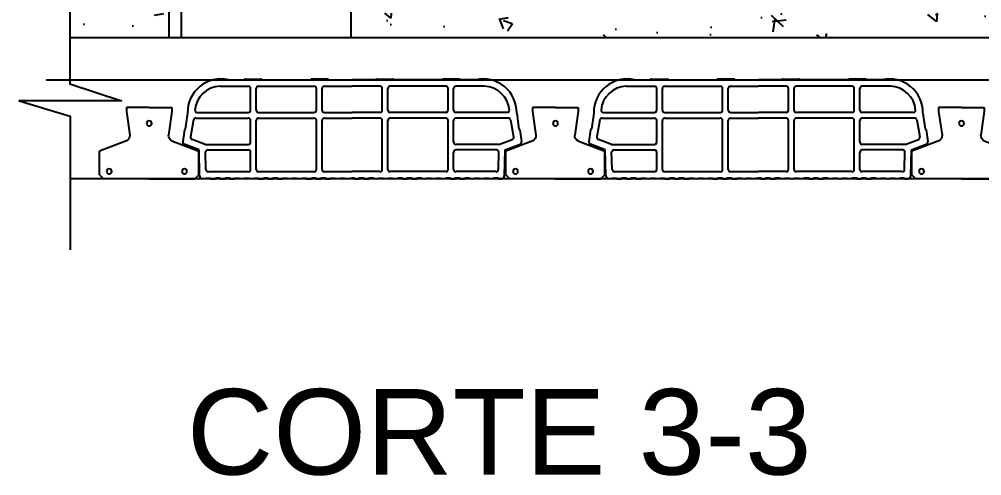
# Model space of a CAD drawing. Header units: metres. Extents: x 198 to 412, y -54 to 17.
# Drawn here: x 259.623 to 260.783, y 5.066 to 5.617 of the extents above; entities that cross this region are included whole.
import ezdxf

# ---------------------------------------------------------------- set-up
doc = ezdxf.new("R2010")
doc.units = ezdxf.units.M
doc.header["$LTSCALE"] = 10
for name, color, linetype in [('02', 2, 'Continuous'), ('1_MUROS', 6, 'Continuous'), ('A-MUROS', 6, 'Continuous'), ('A-TEXTOS', 2, 'Continuous'), ('Corte t', 2, 'Continuous'), ('HT-253', 253, 'Continuous'), ('Losa rap sapito', 251, 'Continuous'), ('piso', 1, 'Continuous'), ('TM-REVOQUE', 2, 'Continuous')]:
    doc.layers.add(name, color=color, linetype=linetype)
doc.styles.get("Standard").update_dxf_attribs({"font": 'arial.ttf'})

# ---------------------------------------------------------------- blocks, each defined once
blk = doc.blocks.new('VIGUETA NUEVA')
at = {"layer": '02'}
for p, q in [((852.3054, 1549.6661), (852.2767, 1549.6661)), ((852.2767, 1549.6661), (852.2767, 1549.6611)), ((852.3054, 1549.6661), (852.3342, 1549.6661)), ((852.3342, 1549.6661), (852.3342, 1549.6611)), ((852.2767, 1549.6611), (852.2809, 1549.6312)), ((852.3342, 1549.6611), (852.3299, 1549.6312)), ((852.2769, 1549.6243), (852.2429, 1549.6111)), ((852.3339, 1549.6243), (852.3679, 1549.6111)), ((852.2429, 1549.5811), (852.2429, 1549.6111)), ((852.3679, 1549.5811), (852.3679, 1549.6111)), ((852.2429, 1549.5811), (852.2479, 1549.5761)), ((852.3679, 1549.5811), (852.3629, 1549.5761)), ((852.3054, 1549.5761), (852.2479, 1549.5761)), ((852.3054, 1549.5761), (852.3629, 1549.5761))]:
    blk.add_line(p, q, dxfattribs=at)
for centre, start, end in [((852.2739, 1549.6307), 294.8533, 4.4381), ((852.3369, 1549.6307), 175.5619, 245.1467)]:
    blk.add_arc(centre, 0.00704, start, end, dxfattribs=at)
blk = doc.blocks.new('VIGUETA NUEVA1')
at = {"layer": 'piso'}
for centre in [(0, -0.02), (-0.0444, -0.0805), (0.0504, -0.0805)]:
    blk.add_circle(centre, 0.00324, dxfattribs=at)
at = {"layer": '1_MUROS'}
blk.add_blockref('VIGUETA NUEVA', (-852.3054, -1549.6661), dxfattribs=at)
blk = doc.blocks.new('Losa rap zapito')
at = {"layer": 'Losa rap sapito'}
for p, q in [((283.7813, -291.7641), (283.8003, -291.7641)), ((283.8012, -291.7632), (283.8205, -291.7632)), ((283.8215, -291.7641), (283.8806, -291.7641)), ((283.9008, -291.7632), (283.8815, -291.7632)), ((283.9018, -291.7641), (283.9304, -291.7641)), ((283.959, -291.7641), (283.9304, -291.7641)), ((283.9599, -291.7632), (283.9792, -291.7632)), ((284.0393, -291.7641), (283.9802, -291.7641)), ((284.0595, -291.7632), (284.0402, -291.7632)), ((284.0795, -291.7641), (284.0605, -291.7641)), ((283.7711, -291.7719), (283.8051, -291.7719)), ((283.808, -291.8006), (283.808, -291.7747)), ((283.8147, -291.8006), (283.8147, -291.7747)), ((283.8176, -291.7719), (283.8844, -291.7719)), ((283.8873, -291.8006), (283.8873, -291.7747)), ((283.8941, -291.8006), (283.8941, -291.7747)), ((283.897, -291.7719), (283.9304, -291.7719)), ((283.9638, -291.7719), (283.9304, -291.7719)), ((283.9667, -291.8006), (283.9667, -291.7747)), ((283.9734, -291.8006), (283.9734, -291.7747)), ((284.0431, -291.7719), (283.9763, -291.7719)), ((284.046, -291.8006), (284.046, -291.7747)), ((284.0527, -291.8006), (284.0527, -291.7747)), ((284.0896, -291.7719), (284.0556, -291.7719)), ((283.732, -291.8042), (283.7293, -291.8235)), ((283.7394, -291.8124), (283.7357, -291.8329)), ((283.7422, -291.8103), (283.8051, -291.8103)), ((283.7437, -291.8035), (283.8051, -291.8035)), ((283.7534, -291.8103), (283.8051, -291.8103)), ((283.808, -291.8391), (283.808, -291.8132)), ((283.8147, -291.8721), (283.8147, -291.8132)), ((283.8176, -291.8035), (283.8844, -291.8035)), ((283.8176, -291.8103), (283.8844, -291.8103)), ((283.8873, -291.8721), (283.8873, -291.8132)), ((283.8941, -291.8721), (283.8941, -291.8132)), ((283.897, -291.8035), (283.9304, -291.8035)), ((283.897, -291.8103), (283.9304, -291.8103)), ((283.9638, -291.8035), (283.9304, -291.8035)), ((283.9638, -291.8103), (283.9304, -291.8103)), ((283.9667, -291.8721), (283.9667, -291.8132)), ((283.9734, -291.8721), (283.9734, -291.8132)), ((284.0431, -291.8035), (283.9763, -291.8035)), ((284.0431, -291.8103), (283.9763, -291.8103)), ((284.046, -291.8721), (284.046, -291.8132)), ((284.0527, -291.8391), (284.0527, -291.8132)), ((284.117, -291.8035), (284.0556, -291.8035)), ((284.1186, -291.8103), (284.0556, -291.8103)), ((284.1073, -291.8103), (284.0556, -291.8103)), ((284.1214, -291.8124), (284.125, -291.8329)), ((284.1287, -291.8042), (284.1314, -291.8235)), ((283.7282, -291.8243), (283.7262, -291.8386)), ((284.1325, -291.8243), (284.1346, -291.8386)), ((283.7534, -291.842), (283.7376, -291.836)), ((284.1073, -291.842), (284.1232, -291.836)), ((283.7459, -291.8484), (283.728, -291.8417)), ((283.7466, -291.8799), (283.7459, -291.8484)), ((283.7534, -291.842), (283.8051, -291.842)), ((284.1073, -291.842), (284.0556, -291.842)), ((284.1141, -291.8799), (284.1149, -291.8484)), ((284.1149, -291.8484), (284.1327, -291.8417)), ((283.7542, -291.8721), (283.7536, -291.851)), ((283.7565, -291.8487), (283.8051, -291.8487)), ((283.808, -291.8721), (283.808, -291.8516)), ((284.0527, -291.8721), (284.0527, -291.8516)), ((284.1043, -291.8487), (284.0556, -291.8487)), ((284.1066, -291.8721), (284.1071, -291.851)), ((283.7541, -291.8836), (283.7541, -291.8827)), ((283.7541, -291.8827), (283.7598, -291.8827)), ((283.7571, -291.8749), (283.8051, -291.8749)), ((283.7598, -291.8836), (283.7598, -291.8827)), ((283.7714, -291.8827), (283.7656, -291.8827)), ((283.7656, -291.8836), (283.7656, -291.8827)), ((283.7714, -291.8836), (283.7714, -291.8827)), ((283.7772, -291.8836), (283.7772, -291.8827)), ((283.783, -291.8827), (283.7772, -291.8827)), ((283.783, -291.8836), (283.783, -291.8827)), ((283.7887, -291.8836), (283.7887, -291.8827)), ((283.7887, -291.8827), (283.7945, -291.8827)), ((283.7945, -291.8836), (283.7945, -291.8827)), ((283.8003, -291.8827), (283.8061, -291.8827)), ((283.8003, -291.8836), (283.8003, -291.8827)), ((283.8061, -291.8836), (283.8061, -291.8827)), ((283.8119, -291.8827), (283.8176, -291.8827)), ((283.8119, -291.8836), (283.8119, -291.8827)), ((283.8119, -291.8827), (283.8176, -291.8827)), ((283.8176, -291.8749), (283.8844, -291.8749)), ((283.8176, -291.8836), (283.8176, -291.8827)), ((283.8292, -291.8827), (283.8234, -291.8827)), ((283.8234, -291.8836), (283.8234, -291.8827)), ((283.8292, -291.8836), (283.8292, -291.8827)), ((283.835, -291.8836), (283.835, -291.8827)), ((283.8408, -291.8827), (283.835, -291.8827)), ((283.8408, -291.8836), (283.8408, -291.8827)), ((283.8465, -291.8836), (283.8465, -291.8827)), ((283.8465, -291.8827), (283.8523, -291.8827)), ((283.8523, -291.8836), (283.8523, -291.8827)), ((283.8581, -291.8827), (283.8639, -291.8827)), ((283.8581, -291.8836), (283.8581, -291.8827)), ((283.8639, -291.8836), (283.8639, -291.8827)), ((283.8697, -291.8827), (283.8755, -291.8827)), ((283.8697, -291.8836), (283.8697, -291.8827)), ((283.8697, -291.8827), (283.8755, -291.8827)), ((283.8755, -291.8836), (283.8755, -291.8827)), ((283.887, -291.8827), (283.8812, -291.8827)), ((283.8812, -291.8836), (283.8812, -291.8827)), ((283.887, -291.8836), (283.887, -291.8827)), ((283.8928, -291.8836), (283.8928, -291.8827)), ((283.8986, -291.8827), (283.8928, -291.8827)), ((283.897, -291.8749), (283.9304, -291.8749)), ((283.8986, -291.8836), (283.8986, -291.8827)), ((283.9044, -291.8836), (283.9044, -291.8827)), ((283.9044, -291.8827), (283.9101, -291.8827)), ((283.9101, -291.8836), (283.9101, -291.8827)), ((283.9159, -291.8827), (283.9217, -291.8827)), ((283.9159, -291.8836), (283.9159, -291.8827)), ((283.9217, -291.8836), (283.9217, -291.8827)), ((283.9275, -291.8836), (283.9275, -291.8827)), ((283.9275, -291.8827), (283.9304, -291.8827)), ((283.9638, -291.8749), (283.9304, -291.8749)), ((283.9333, -291.8827), (283.9304, -291.8827)), ((283.9333, -291.8836), (283.9333, -291.8827)), ((283.9448, -291.8827), (283.939, -291.8827)), ((283.939, -291.8836), (283.939, -291.8827)), ((283.9448, -291.8836), (283.9448, -291.8827)), ((283.9506, -291.8836), (283.9506, -291.8827)), ((283.9564, -291.8827), (283.9506, -291.8827)), ((283.9564, -291.8836), (283.9564, -291.8827)), ((283.9622, -291.8836), (283.9622, -291.8827)), ((283.9622, -291.8827), (283.9679, -291.8827)), ((283.9679, -291.8836), (283.9679, -291.8827)), ((283.9737, -291.8827), (283.9795, -291.8827)), ((283.9737, -291.8836), (283.9737, -291.8827)), ((284.0431, -291.8749), (283.9763, -291.8749)), ((283.9795, -291.8836), (283.9795, -291.8827)), ((283.9911, -291.8827), (283.9853, -291.8827)), ((283.9853, -291.8836), (283.9853, -291.8827)), ((283.9911, -291.8827), (283.9853, -291.8827)), ((283.9911, -291.8836), (283.9911, -291.8827)), ((284.0026, -291.8827), (283.9968, -291.8827)), ((283.9968, -291.8836), (283.9968, -291.8827)), ((284.0026, -291.8836), (284.0026, -291.8827)), ((284.0084, -291.8836), (284.0084, -291.8827)), ((284.0142, -291.8827), (284.0084, -291.8827)), ((284.0142, -291.8836), (284.0142, -291.8827)), ((284.02, -291.8836), (284.02, -291.8827)), ((284.02, -291.8827), (284.0258, -291.8827)), ((284.0258, -291.8836), (284.0258, -291.8827)), ((284.0315, -291.8827), (284.0373, -291.8827)), ((284.0315, -291.8836), (284.0315, -291.8827)), ((284.0373, -291.8836), (284.0373, -291.8827)), ((284.0489, -291.8827), (284.0431, -291.8827)), ((284.0431, -291.8836), (284.0431, -291.8827)), ((284.0489, -291.8827), (284.0431, -291.8827)), ((284.0489, -291.8836), (284.0489, -291.8827)), ((284.0604, -291.8827), (284.0547, -291.8827)), ((284.0547, -291.8836), (284.0547, -291.8827)), ((284.1037, -291.8749), (284.0556, -291.8749)), ((284.0604, -291.8836), (284.0604, -291.8827)), ((284.0662, -291.8836), (284.0662, -291.8827)), ((284.072, -291.8827), (284.0662, -291.8827)), ((284.072, -291.8836), (284.072, -291.8827)), ((284.0778, -291.8836), (284.0778, -291.8827)), ((284.0778, -291.8827), (284.0836, -291.8827)), ((284.0836, -291.8836), (284.0836, -291.8827)), ((284.0893, -291.8827), (284.0951, -291.8827)), ((284.0893, -291.8836), (284.0893, -291.8827)), ((284.0951, -291.8836), (284.0951, -291.8827)), ((284.1009, -291.8836), (284.1009, -291.8827)), ((284.1067, -291.8827), (284.1009, -291.8827)), ((284.1067, -291.8836), (284.1067, -291.8827)), ((283.7541, -291.8836), (283.7504, -291.8836)), ((283.7541, -291.8836), (283.7516, -291.8836)), ((283.7541, -291.8836), (283.7516, -291.8836)), ((283.7598, -291.8836), (283.7656, -291.8836)), ((283.7714, -291.8836), (283.7772, -291.8836)), ((283.783, -291.8836), (283.7887, -291.8836)), ((283.8003, -291.8836), (283.7945, -291.8836)), ((283.8119, -291.8836), (283.8061, -291.8836)), ((283.8176, -291.8836), (283.8234, -291.8836)), ((283.8292, -291.8836), (283.835, -291.8836)), ((283.8408, -291.8836), (283.8465, -291.8836)), ((283.8581, -291.8836), (283.8523, -291.8836)), ((283.8697, -291.8836), (283.8639, -291.8836)), ((283.8755, -291.8836), (283.8812, -291.8836)), ((283.887, -291.8836), (283.8928, -291.8836)), ((283.8986, -291.8836), (283.9044, -291.8836)), ((283.9159, -291.8836), (283.9101, -291.8836)), ((283.9275, -291.8836), (283.9217, -291.8836)), ((283.9333, -291.8836), (283.939, -291.8836)), ((283.9448, -291.8836), (283.9506, -291.8836)), ((283.9622, -291.8836), (283.9564, -291.8836)), ((283.9737, -291.8836), (283.9679, -291.8836)), ((283.9853, -291.8836), (283.9795, -291.8836)), ((283.9911, -291.8836), (283.9968, -291.8836)), ((284.0026, -291.8836), (284.0084, -291.8836)), ((284.02, -291.8836), (284.0142, -291.8836)), ((284.0315, -291.8836), (284.0258, -291.8836)), ((284.0431, -291.8836), (284.0373, -291.8836)), ((284.0489, -291.8836), (284.0547, -291.8836)), ((284.0604, -291.8836), (284.0662, -291.8836)), ((284.0778, -291.8836), (284.072, -291.8836)), ((284.0893, -291.8836), (284.0836, -291.8836)), ((284.1009, -291.8836), (284.0951, -291.8836)), ((284.1067, -291.8836), (284.1092, -291.8836)), ((284.1067, -291.8836), (284.1092, -291.8836)), ((284.1067, -291.8836), (284.1103, -291.8836))]:
    blk.add_line(p, q, dxfattribs=at)
for centre, radius, start, end in [((283.7724, -291.8035), 0.0404, 77.2971, 181.0135), ((283.8012, -291.7641), 0.000963, 90, 180), ((283.8205, -291.7641), 0.000963, 0, 90), ((283.8815, -291.7641), 0.000963, 90, 180), ((283.9008, -291.7641), 0.000963, 0, 90), ((283.9599, -291.7641), 0.000963, 90, 180), ((283.9792, -291.7641), 0.000963, 0, 90), ((284.0402, -291.7641), 0.000963, 90, 180), ((284.0595, -291.7641), 0.000963, 0, 90), ((284.0883, -291.8035), 0.0404, 358.9865, 102.7029), ((283.7724, -291.8035), 0.0317, 92.259, 174.7894), ((283.8051, -291.7747), 0.00289, 0, 90), ((283.8176, -291.7747), 0.00289, 90, 180), ((283.8844, -291.7747), 0.00289, 0, 90), ((283.897, -291.7747), 0.00289, 90, 180), ((283.9638, -291.7747), 0.00289, 0, 90), ((283.9763, -291.7747), 0.00289, 90, 180), ((284.0431, -291.7747), 0.00289, 0, 90), ((284.0556, -291.7747), 0.00289, 90, 180), ((284.0883, -291.8035), 0.0317, 5.2106, 87.741), ((283.7437, -291.8006), 0.00289, 180.2316, 270), ((283.8051, -291.8006), 0.00289, 270, 0), ((283.8176, -291.8006), 0.00289, 180, 270), ((283.8844, -291.8006), 0.00289, 270, 0), ((283.897, -291.8006), 0.00289, 180, 270), ((283.9638, -291.8006), 0.00289, 270, 0), ((283.9763, -291.8006), 0.00289, 180, 270), ((284.0431, -291.8006), 0.00289, 270, 0), ((284.0556, -291.8006), 0.00289, 180, 270), ((284.117, -291.8006), 0.00289, 270, 359.7684), ((283.7422, -291.8132), 0.00289, 90, 165.2593), ((283.8051, -291.8132), 0.00289, 0, 90), ((283.8176, -291.8132), 0.00289, 90, 180), ((283.8844, -291.8132), 0.00289, 0, 90), ((283.897, -291.8132), 0.00289, 90, 180), ((283.9638, -291.8132), 0.00289, 0, 90), ((283.9763, -291.8132), 0.00289, 90, 180), ((284.0431, -291.8132), 0.00289, 0, 90), ((284.0556, -291.8132), 0.00289, 90, 180), ((284.1186, -291.8132), 0.00289, 14.7407, 90), ((283.7292, -291.8244), 0.000963, 81.8699, 171.8699), ((284.1316, -291.8244), 0.000963, 8.1301, 98.1301), ((283.7386, -291.8333), 0.00289, 171.8699, 249.444), ((284.1222, -291.8333), 0.00289, 290.556, 8.1301), ((283.729, -291.839), 0.00289, 171.8699, 249.444), ((283.8051, -291.8391), 0.00289, 270, 0), ((284.0556, -291.8391), 0.00289, 180, 270), ((284.1317, -291.839), 0.00289, 290.556, 8.1301), ((283.7565, -291.8516), 0.00289, 90, 168.5947), ((283.8051, -291.8516), 0.00289, 0, 90), ((284.0556, -291.8516), 0.00289, 90, 180), ((284.1043, -291.8516), 0.00289, 11.4053, 90), ((283.7505, -291.8797), 0.0039, 182.4799, 268.1248), ((283.7571, -291.8721), 0.00289, 180, 271.41), ((283.8051, -291.8721), 0.00289, 270, 0), ((283.8176, -291.8721), 0.00289, 180, 270), ((283.8844, -291.8721), 0.00289, 270, 0), ((283.897, -291.8721), 0.00289, 180, 270), ((283.9638, -291.8721), 0.00289, 270, 0), ((283.9763, -291.8721), 0.00289, 180, 270), ((284.0431, -291.8721), 0.00289, 270, 0), ((284.0556, -291.8721), 0.00289, 180, 270), ((284.1037, -291.8721), 0.00289, 268.59, 0), ((284.1102, -291.8797), 0.0039, 271.8752, 357.5201)]:
    blk.add_arc(centre, radius, start, end, dxfattribs=at)

msp = doc.modelspace()

# ---------------------------------------------------------------- hatches: boundary and pattern name
at = {"layer": 'HT-253'}
h = msp.add_hatch(dxfattribs=at)
h.set_pattern_fill('AR-CONC', color=256, scale=0.0007, angle=90)
h.set_pattern_definition([(140, (-281.47872, -11765.60237), (0.0111573599, 0.1275292683), [0.013335, -0.146685]), (85, (-281.47872, -11765.60237), (-0.1337397917, -0.024670395), [0.010668, -0.1173484089]), (190.4514447, (-281.47779, -11765.59174), (-0.1225824263, 0.102858873), [0.0113330062, -0.1246631712]), (136.1842, (-281.51428, -11765.60237), (0.0294296296, 0.1897553286), [0.0200025, -0.2200275]), (186.6355576, (-281.51182, -11765.58655), (-0.1731982872, 0.1661828938), [0.0169995162, -0.1869949257]), (81.1841512, (-281.51428, -11765.60237), (-0.1731982872, 0.166182894), [0.016001977, -0.1760218123]), (111, (-281.50539, -11765.58459), (0.0715856387, 0.1061300739), [0.013335, -0.146685]), (56, (-281.50539, -11765.58459), (-0.1289315763, 0.0432614198), [0.010668, -0.117348]), (161.451445, (-281.49942, -11765.57574), (-0.0573459382, 0.1493914935), [0.0113330062, -0.1246629563]), (127.5, (-281.478717, -11765.602366), (-0.05918852721, 0.00216202228), [0, -0.1159256, 0, -0.119126, 0, -0.1177925]), (97.5, (-281.47872, -11765.602366), (-0.07012640237, 0.04677376376), [0, -0.0679196, 0, -0.1132586, 0, -0.0448945]), (57.5, (-281.478717, -11765.642016), (0.0040101208, 0.09491341662), [0, -0.04445, 0, -0.138684, 0, -0.184023]), (47.5, (-281.47872, -11765.659796), (-0.0177985437, 0.10369042697), [0, -0.057785, 0, -0.0921004, 0, -0.130683])])
h.paths.add_polyline_path([(262.8431, 5.6546), (260.8378, 5.6546), (260.8378, 5.6346), (260.8378, 5.6246), (260.0228, 5.6246), (260.0228, 5.5946), (261.3442, 5.5946), (261.5442, 5.5946), (262.8431, 5.5946)])
h = msp.add_hatch(dxfattribs=at)
h.set_pattern_fill('AR-CONC', color=256, scale=0.0007, angle=90)
h.set_pattern_definition([(140, (-288.50398, -11773.46669), (0.0111573599, 0.1275292683), [0.013335, -0.146685]), (85, (-288.50398, -11773.46669), (-0.1337397917, -0.024670395), [0.010668, -0.1173484089]), (190.4514447, (-288.50305, -11773.45606), (-0.1225824263, 0.102858873), [0.0113330062, -0.1246631712]), (136.1842, (-288.53954, -11773.46669), (0.0294296296, 0.1897553286), [0.0200025, -0.2200275]), (186.6355576, (-288.53709, -11773.45088), (-0.1731982872, 0.1661828938), [0.0169995162, -0.1869949257]), (81.1841512, (-288.53954, -11773.4667), (-0.1731982872, 0.166182894), [0.016001977, -0.1760218123]), (111, (-288.53065, -11773.44891), (0.0715856387, 0.1061300739), [0.013335, -0.146685]), (56, (-288.53065, -11773.44891), (-0.1289315763, 0.0432614198), [0.010668, -0.117348]), (161.451445, (-288.52468, -11773.44007), (-0.0573459382, 0.1493914935), [0.0113330062, -0.1246629563]), (127.5, (-288.50398, -11773.46669), (-0.05918852721, 0.00216202228), [0, -0.1159256, 0, -0.119126, 0, -0.1177925]), (97.5, (-288.50398, -11773.46669), (-0.07012640237, 0.04677376376), [0, -0.0679196, 0, -0.1132586, 0, -0.0448945]), (57.5, (-288.50398, -11773.50634), (0.0040101208, 0.09491341662), [0, -0.04445, 0, -0.138684, 0, -0.184023]), (47.5, (-288.50398, -11773.52412), (-0.0177985437, 0.10369042697), [0, -0.057785, 0, -0.0921004, 0, -0.130683])])
h.paths.add_polyline_path([(259.8033, 5.5946), (259.8033, 5.6446), (259.6837, 5.6446), (259.6837, 5.5946)])

# ---------------------------------------------------------------- linework, layer by layer
at = {"color": 5}
for p, q in [((261.3442, 5.5946), (259.6837, 5.5946)), ((262.8436, 5.4246), (259.6842, 5.4246))]:
    msp.add_line(p, q, dxfattribs=at)
at = {"layer": '02'}
msp.add_line((259.6555, 5.544), (262.9614, 5.544), dxfattribs=at)
at = {"layer": '02', "color": 3, "elevation": 0}
msp.add_lwpolyline([(259.6837, 5.6987), (259.6837, 5.5394), (259.7462, 5.5186), (259.6229, 5.5186), (259.6842, 5.5001), (259.6842, 5.339)], dxfattribs=at)
at = {"layer": 'A-MUROS'}
msp.add_line((259.8183, 5.5946), (259.8183, 8.9946), dxfattribs=at)
msp.add_lwpolyline([(259.8183, 5.5946), (259.8183, 8.9946), (260.0225, 8.9946), (260.0225, 5.5946), (259.823, 5.5946)], close=True, dxfattribs=at)
at = {"layer": 'TM-REVOQUE'}
msp.add_line((259.8033, 8.9946), (259.8033, 5.5946), dxfattribs=at)

# ---------------------------------------------------------------- block references
at = {"layer": 'A-MUROS'}
for p in [(-23.9063, 297.3082), (-23.4168, 297.3082)]:
    msp.add_blockref('Losa rap zapito', p, dxfattribs=at)
at = {"layer": 'Corte t', "xscale": -0.9559179682510148, "yscale": 0.9559179682510148, "zscale": 0.9559179682510148}
for p in [(259.7795, 5.5106), (260.269, 5.5106), (260.7584, 5.5106)]:
    msp.add_blockref('VIGUETA NUEVA1', p, dxfattribs=at)

# ---------------------------------------------------------------- texts
at = {"layer": 'A-TEXTOS', "insert": (259.8249, 5.1711, 0), "char_height": 0.10318, "width": 0.777043, "attachment_point": 1}
msp.add_mtext('CORTE 3-3', dxfattribs=at)

doc.saveas('drawing.dxf')
